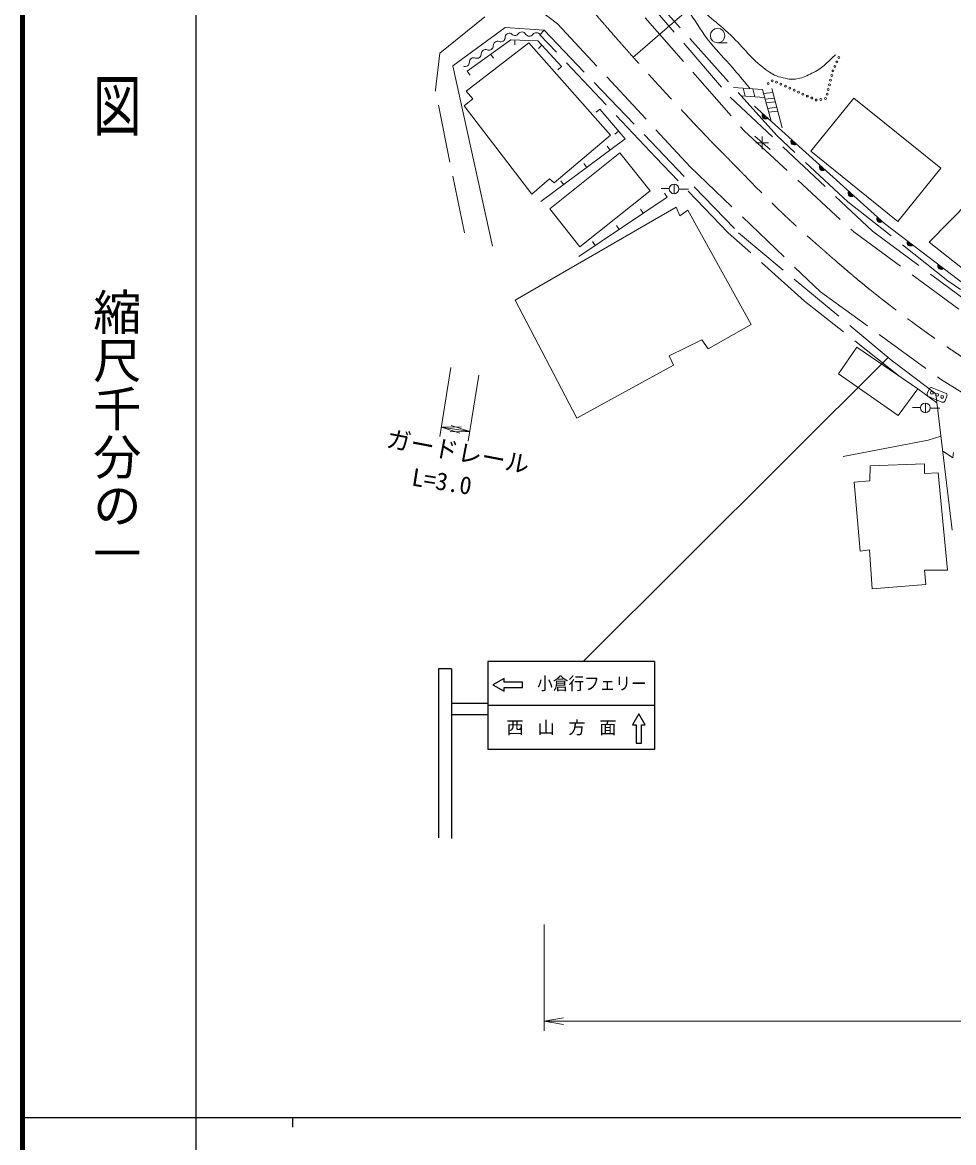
# Model space of a CAD drawing. Units: millimetres, scale not verified. Extents: x 40000 to 680000, y 20000 to 380000.
# Drawn here: x 40000 to 136577, y 202409 to 318530 of the extents above; entities that cross this region are included whole.
import ezdxf
from ezdxf.enums import TextEntityAlignment as Align

# ---------------------------------------------------------------- set-up
doc = ezdxf.new("R2010")
doc.units = ezdxf.units.MM
doc.header["$LTSCALE"] = 1000
doc.linetypes.add('CHAIN', pattern=[18.5, 12, -1.5, 3.5, -1.5])
doc.linetypes.add('DASHED', pattern=[7.5, 6, -1.5])
for name, color, linetype, lineweight in [('M-BMK', 2, 'CHAIN', 13), ('M-STR-HTXT', 7, 'Continuous', 13), ('M-STR-STRC', 7, 'Continuous', 25), ('M-TTL', 2, 'Continuous', 140), ('M-TTL-BAND', 7, 'Continuous', 25), ('M-WORK', 1, 'Continuous', 13)]:
    doc.layers.add(name, color=color, linetype=linetype, lineweight=lineweight)
doc.styles.add('@ＭＳ ゴシック', font='')
doc.styles.add('ＭＳ ゴシック', font='')
doc.styles.get('@ＭＳ ゴシック').set_extended_font_data('@MS Gothic')
doc.styles.get('ＭＳ ゴシック').set_extended_font_data('MS Gothic')

# ---------------------------------------------------------------- blocks, each defined once
blk = doc.blocks.new('plus')
at = {"color": 0, "linetype": 'Continuous', "lineweight": -2}
for p, q in [((-1.25, 0), (1.25, 0)), ((0, -1.25), (0, 1.25))]:
    blk.add_line(p, q, dxfattribs=at)
blk = doc.blocks.new('open_arrow')
at = {"color": 0, "linetype": 'Continuous', "lineweight": -2}
blk.add_lwpolyline([(7.5, 1.25), (0, 0), (7.5, -1.25)], dxfattribs=at)

msp = doc.modelspace()

# ---------------------------------------------------------------- linework, layer by layer
at = {"layer": 'M-BMK'}
msp.add_open_spline([(162265, 269673), (157284, 272088), (155907, 272773), (151939, 274962), (147495, 277415), (145071, 278915), (140804, 281665), (136782, 284257), (134542, 285743), (130725, 288630), (127048, 291412), (125114, 293137), (121648, 296177), (117550, 299772), (115532, 302088), (111674, 305940), (111522, 306092), (111441, 306182), (111293, 306339), (101497, 316636), (98652, 320365), (87271, 333669)], degree=3, knots=[0, 0, 0, 0, 1, 1, 1, 2, 2, 2, 3, 3, 3, 4, 4, 4, 5, 5, 5, 6, 6, 6, 7, 7, 7, 7], dxfattribs=at)
at = {"layer": 'M-STR-HTXT'}
for p, q in [((125684, 334297), (103309, 314877)), ((84447, 282769), (83303, 275592)), ((87323, 281948), (86235, 275125)), ((83460, 276580), (86392, 276112)), ((94103, 225000), (94103, 214000)), ((94103, 215000), (252352, 215000))]:
    msp.add_line(p, q, dxfattribs=at)
at = {"layer": 'M-STR-STRC'}
for p, q in [((98171, 252286), (129783, 283801)), ((88255, 252286), (88255, 243143)), ((105551, 252286), (88255, 252286)), ((105551, 252286), (105551, 243143)), ((84501, 251515), (83157, 251515)), ((83157, 251515), (83157, 234006)), ((84501, 251515), (84501, 233925)), ((89949, 250513), (88807, 249866)), ((88807, 249866), (89949, 249219)), ((89949, 250133), (89949, 250513)), ((91853, 250133), (89949, 250133)), ((91853, 249599), (91853, 250133)), ((89949, 249219), (89949, 249599)), ((89949, 249599), (91853, 249599)), ((88188, 247912), (84501, 247912)), ((105551, 247714), (88255, 247714)), ((84501, 246792), (88188, 246792)), ((103940, 246852), (103291, 245711)), ((104586, 245709), (103940, 246852)), ((103291, 245711), (103672, 245710)), ((103672, 245710), (103669, 243806)), ((104202, 243805), (104205, 245709)), ((104205, 245709), (104586, 245709)), ((105551, 243143), (88255, 243143)), ((103669, 243806), (104202, 243805))]:
    msp.add_line(p, q, dxfattribs=at)
at = {"layer": 'M-TTL'}
msp.add_line((40000, 380000), (40000, 20000), dxfattribs=at)
at = {"layer": 'M-TTL-BAND'}
for p, q in [((58000, 370000), (58000, 20000)), ((40000, 205000), (579000, 205000)), ((68000, 205000), (68000, 204000))]:
    msp.add_line(p, q, dxfattribs=at)
at = {"layer": 'M-WORK'}
for p, q in [((84658, 314041), (90069, 318013)), ((90069, 318013), (94103, 317716)), ((86012, 311398), (92533, 316417)), ((91082, 316709), (91065, 316209)), ((92533, 316417), (100976, 306848)), ((93878, 316167), (93510, 315828)), ((112106, 316416), (113106, 316416)), ((88568, 315216), (88861, 314810)), ((88765, 295321), (84658, 314041)), ((95911, 313961), (95544, 313622)), ((86134, 313463), (86426, 313057)), ((86716, 310601), (86012, 311398)), ((113764, 311777), (116755, 311583)), ((114762, 311712), (114969, 310877)), ((115760, 311648), (115967, 310812)), ((117655, 308275), (116755, 311583)), ((116867, 311169), (117828, 311272)), ((118814, 307604), (117715, 311685)), ((85801, 309897), (86716, 310601)), ((114546, 310904), (116962, 310747)), ((117027, 310583), (117983, 310691)), ((117130, 310204), (118090, 310307)), ((92819, 300712), (85801, 309897)), ((99878, 309546), (99497, 309223)), ((117290, 309614), (118240, 309734)), ((117392, 309239), (118353, 309342)), ((100976, 306848), (95136, 301899)), ((101819, 307259), (101438, 306935)), ((115949, 306740), (117545, 305348)), ((100948, 305294), (100650, 305695)), ((98539, 303505), (98241, 303906)), ((94667, 302298), (92819, 300712)), ((95136, 301899), (94667, 302298)), ((96131, 301716), (95833, 302118)), ((107127, 301321), (106238, 301303)), ((106876, 300411), (106597, 300826)), ((107587, 300771), (107587, 301771)), ((108078, 301250), (109090, 301235)), ((106876, 300411), (97693, 294254)), ((134055, 295758), (138242, 300015)), ((91114, 289738), (107813, 299378)), ((104384, 298740), (104105, 299155)), ((107813, 299378), (108188, 298463)), ((108188, 298463), (109009, 299073)), ((109009, 299073), (115577, 287205)), ((101892, 297069), (101614, 297484)), ((99400, 295398), (99122, 295814)), ((144223, 287666), (134055, 295758)), ((97517, 277518), (91114, 289738)), ((115577, 287205), (111120, 284695)), ((110464, 285633), (107086, 283968)), ((111120, 284695), (110464, 285633)), ((107086, 283968), (107532, 282983)), ((107532, 282983), (97517, 277518)), ((134838, 279099), (132853, 280560)), ((134026, 280527), (133838, 280064)), ((135742, 280101), (134352, 280665)), ((134730, 280011), (136414, 265892)), ((133651, 278071), (133651, 279071)), ((133976, 279738), (135366, 279174)), ((135692, 279312), (135880, 279775)), ((133191, 278621), (132302, 278603)), ((134142, 278550), (135154, 278534)), ((133952, 275226), (125133, 273538)), ((135252, 275635), (133952, 275226)), ((135434, 274108), (136497, 273389)), ((136497, 273389), (136560, 273942)), ((127887, 271024), (127911, 272549)), ((127911, 272549), (133563, 272783)), ((133563, 272783), (133563, 271775)), ((133563, 271775), (134970, 271845)), ((134970, 271845), (135932, 261736)), ((126269, 270884), (127887, 271024)), ((126879, 263707), (126269, 270884)), ((127864, 263847), (126879, 263707)), ((128122, 259813), (127864, 263847)), ((135932, 261736), (133563, 261760)), ((133563, 261760), (133704, 260259)), ((133704, 260259), (128122, 259813))]:
    msp.add_line(p, q, dxfattribs=at)
at = {"layer": 'M-WORK', "linetype": 'DASHED'}
for points in [[(90882, 336920), (103701, 322060), (113411, 310767), (128152, 296905), (142823, 286034), (152815, 280159), (167169, 272947), (182367, 267423), (194693, 264014)], [(167931, 273474), (156157, 279103), (149789, 282516), (135963, 291734), (125619, 299931), (118231, 306791), (104299, 322341), (91442, 337424)], [(89778, 335926), (114894, 307258), (126234, 296818), (142072, 285161), (156215, 276453), (172311, 269065), (189039, 263788), (206929, 260094), (225822, 258458), (244661, 258722), (249059, 258845)], [(85836, 296706), (82828, 311535), (83303, 315335), (89952, 320718), (92169, 320929), (95493, 318396), (109267, 303567), (122777, 290585), (135231, 281561), (150588, 271956), (164995, 265096), (183412, 258657), (200458, 254436), (216236, 252166), (231013, 251269), (247636, 251322), (256291, 251586), (256607, 249739), (257188, 227100)], [(131029, 281800), (121126, 289635), (113210, 296707), (105681, 304517), (93681, 317245), (94103, 317716)], [(94103, 317716), (114285, 296699), (130434, 283260), (134730, 280011)]]:
    msp.add_lwpolyline(points, dxfattribs=at)
at = {"layer": 'M-WORK'}
for points in [[(86134, 313463), (90661, 316723), (93452, 316629), (95938, 313932)], [(99878, 309546), (102505, 306450), (93757, 299953)], [(115930, 309831), (129393, 297682), (140862, 288981), (150341, 283052)]]:
    msp.add_lwpolyline(points, dxfattribs=at)
for points in [[(121771, 305165), (130777, 297894), (135237, 303419), (126231, 310689)], [(94685, 299195), (101968, 305000), (105112, 301056), (97829, 295251)], [(126540, 284849), (132853, 280560), (130821, 277793), (124626, 282100)]]:
    msp.add_lwpolyline(points, close=True, dxfattribs=at)
for centre, radius in [((112106, 317166), 750), ((124666, 314883), 100), ((124066, 313510), 100), ((124251, 313973), 100), ((124459, 314428), 100), ((117765, 312477), 100), ((118215, 312330), 100), ((123822, 312541), 100), ((123944, 313025), 100), ((117358, 312187), 100), ((118671, 312125), 100), ((119128, 311921), 100), ((119584, 311716), 100), ((120040, 311511), 100), ((120496, 311306), 100), ((123577, 311571), 100), ((123699, 312056), 100), ((120952, 311101), 100), ((121408, 310897), 100), ((121864, 310692), 100), ((122320, 310487), 100), ((122802, 310536), 100), ((123290, 310645), 100), ((123455, 311086), 100), ((107587, 301271), 500), ((134326, 280136), 150), ((134859, 279920), 150), ((135392, 279704), 150), ((133651, 278571), 500)]:
    msp.add_circle(centre, radius, dxfattribs=at)
for centre, radius, start, end in [((90518, 316972), 452, 68.42911, 180.71906), ((91071, 317625), 452, 211.05306, 323.34301), ((91795, 317085), 452, 31.05306, 143.34301), ((92569, 317551), 452, 211.05306, 323.34301), ((93294, 317012), 452, 31.05306, 143.34301), ((88380, 316109), 452, 248.42911, 0.71906), ((89283, 316120), 452, 68.42911, 180.71906), ((89615, 316960), 452, 248.42911, 0.71906), ((86813, 314418), 452, 68.42911, 180.71906), ((87145, 315258), 452, 248.42911, 0.71906), ((88048, 315269), 452, 68.42911, 180.71906), ((85910, 314407), 452, 248.42911, 0.71906), ((117080, 308867), 354, 146.73308, 309.13826), ((117080, 308867), 283, 148.95712, 306.91422), ((117080, 308867), 212, 152.70345, 303.1679), ((117080, 308867), 142, 160.41518, 295.45617), ((117080, 308867), 100, 170.73284, 285.13851), ((120049, 306187), 354, 146.73308, 309.13826), ((120049, 306187), 283, 148.95712, 306.91422), ((120049, 306187), 212, 152.70345, 303.1679), ((120049, 306187), 142, 160.41518, 295.45617), ((120049, 306187), 100, 170.73284, 285.13851), ((123019, 303507), 354, 146.73308, 309.13826), ((123019, 303507), 283, 148.95712, 306.91422), ((123019, 303507), 212, 152.70345, 303.1679), ((123019, 303507), 142, 160.41518, 295.45617), ((123019, 303507), 100, 170.73284, 285.13851), ((125988, 300827), 354, 146.73308, 309.13826), ((125988, 300827), 283, 148.95712, 306.91422), ((125988, 300827), 212, 152.70345, 303.1679), ((125988, 300827), 142, 160.41518, 295.45617), ((125988, 300827), 100, 170.73284, 285.13851), ((128958, 298147), 354, 146.73308, 309.13826), ((128958, 298147), 283, 148.95712, 306.91422), ((128958, 298147), 212, 152.70345, 303.1679), ((128958, 298147), 142, 160.41518, 295.45617), ((128958, 298147), 100, 170.73284, 285.13851), ((132107, 295691), 354, 151.61014, 314.01532), ((132107, 295691), 283, 153.83418, 311.79128), ((132107, 295691), 212, 157.58051, 308.04495), ((132107, 295691), 142, 165.29223, 300.33322), ((132107, 295691), 100, 175.6099, 290.01556), ((135293, 293273), 354, 151.61014, 314.01532), ((135293, 293273), 283, 153.83418, 311.79128), ((135293, 293273), 212, 157.58051, 308.04495), ((135293, 293273), 142, 165.29223, 300.33322), ((135293, 293273), 100, 175.6099, 290.01556), ((134070, 279970), 250, 157.91824, 247.91824), ((134258, 280433), 250, 67.91824, 157.91824), ((135648, 279869), 250, 337.91824, 67.91824), ((135460, 279406), 250, 247.91824, 337.91824)]:
    msp.add_arc(centre, radius, start, end, dxfattribs=at)
for points, knots in [([(95244, 340847), (96472, 339548), (96871, 339164), (97747, 337953), (98372, 337089), (98587, 336511), (99230, 335661), (99861, 334828), (100321, 334450), (101013, 333667), (101817, 332757), (102295, 332270), (103053, 331322), (103501, 330762), (103720, 330422), (104109, 329820), (104811, 328736), (105108, 328070), (105727, 326936), (106177, 326112), (106343, 325604), (106830, 324801), (107816, 323173), (108377, 322252), (109597, 320791), (110918, 319208), (111979, 318629), (113467, 317202), (114893, 315834), (115483, 314825), (117079, 313660), (117639, 313252), (117976, 312994), (118651, 312839), (119331, 312683), (119747, 312570), (120433, 312699), (121032, 312811), (121339, 312996), (121887, 313262), (122979, 313791), (123323, 314228), (124327, 315185)], [0, 0, 0, 0, 1, 1, 1, 2, 2, 2, 3, 3, 3, 4, 4, 4, 5, 5, 5, 6, 6, 6, 7, 7, 7, 8, 8, 8, 9, 9, 9, 10, 10, 10, 11, 11, 11, 12, 12, 12, 13, 13, 13, 14, 14, 14, 14]), ([(92610, 338475), (94855, 335717), (95433, 335003), (97284, 332811), (98968, 330816), (99897, 329684), (101646, 327745), (102798, 326468), (103434, 325731), (104742, 324614), (104936, 324448), (105084, 324402), (105270, 324227), (105661, 323856), (105766, 323547), (106114, 323136), (106925, 322179), (107477, 321730), (108295, 320779), (108693, 320316), (108857, 320010), (109210, 319512), (110063, 318313), (110436, 317565), (111356, 316416), (112196, 315368), (112768, 314867), (113643, 313848), (114355, 313019), (114582, 312747), (115437, 311702)], [0, 0, 0, 0, 1, 1, 1, 2, 2, 2, 3, 3, 3, 4, 4, 4, 5, 5, 5, 6, 6, 6, 7, 7, 7, 8, 8, 8, 9, 9, 9, 10, 10, 10, 10])]:
    msp.add_open_spline(points, degree=3, knots=knots, dxfattribs=at)

# ---------------------------------------------------------------- block references
at = {"layer": 'M-STR-HTXT', "xscale": 267, "yscale": 267}
for p, rotation in [((83460, 276580), 350.9), ((86392, 276112), 170.9)]:
    msp.add_blockref('open_arrow', p, dxfattribs=dict(at, rotation=rotation))
msp.add_blockref('open_arrow', (94103, 215000), dxfattribs=at)
at = {"layer": 'M-WORK', "xscale": 520, "yscale": 520}
msp.add_blockref('plus', (116733, 306056), dxfattribs=at)

# ---------------------------------------------------------------- texts
at = {"layer": 'M-STR-HTXT', "style": 'ＭＳ ゴシック'}
msp.add_text('ガードレール', height=1833, rotation=349.229, dxfattribs=at).set_placement((77547, 274004), align=Align.BOTTOM_LEFT)
msp.add_text('L=3.0', height=1833, rotation=350.938, dxfattribs=at).set_placement((83274, 269501), align=Align.BOTTOM_CENTER)
at = {"layer": 'M-STR-STRC', "style": 'ＭＳ ゴシック', "width": 0.9}
msp.add_text('小倉行フェリー', height=1320, dxfattribs=at).set_placement((104731, 248949), align=Align.BOTTOM_RIGHT)
at = {"layer": 'M-STR-STRC', "insert": (90204, 244628), "char_height": 1320, "attachment_point": 7, "style": 'ＭＳ ゴシック'}
msp.add_mtext('\\T1.78;西山方面', dxfattribs=at)
at = {"layer": 'M-TTL-BAND', "style": '@ＭＳ ゴシック', "width": 1.4}
msp.add_text('平  面  図', height=3666, rotation=270, dxfattribs=at).set_placement((49777, 306475), align=Align.MIDDLE_RIGHT)
at = {"layer": 'M-TTL-BAND', "style": '@ＭＳ ゴシック'}
msp.add_text('縮尺千分の一', height=3666, rotation=270, dxfattribs=at).set_placement((49777, 261030), align=Align.MIDDLE_RIGHT)

doc.saveas('drawing.dxf')
